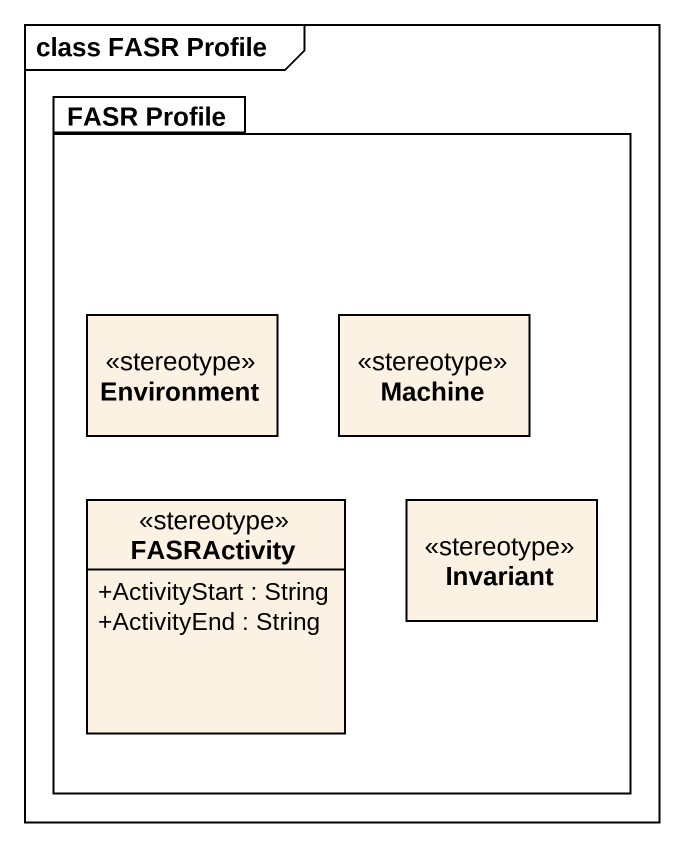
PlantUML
@startuml
mainframe class FASR Profile
hide circle
hide empty members
skinparam classAttributeIconSize 0
package "FASR Profile" as FASR_Profile {
  class Environment <<stereotype>>
  class Machine <<stereotype>>
  class FASRActivity <<stereotype>> {
    +ActivityStart : String
    +ActivityEnd : String
  }
  class Invariant <<stereotype>>
}
@enduml
